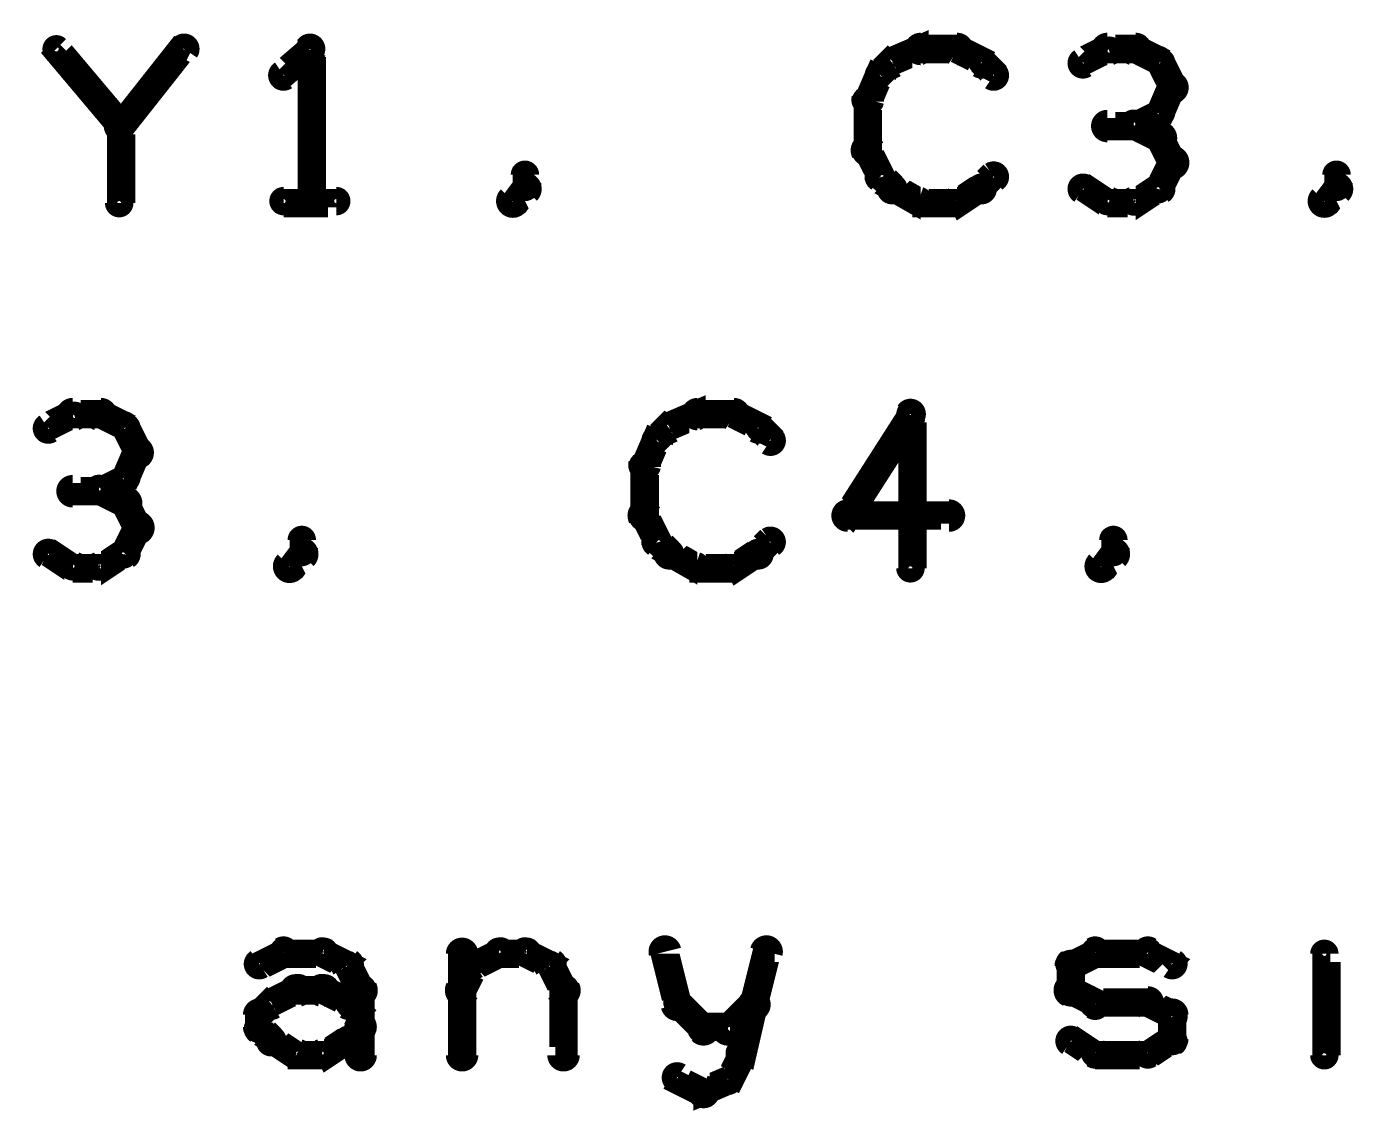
# Model space of a CAD drawing. Extents: x 7835 to 14160, y 8914 to 11568.
# Drawn here: x 11672.7 to 12001.1, y 8914.4 to 9182.5 of the extents above; entities that cross this region are included whole.
import ezdxf

# ---------------------------------------------------------------- set-up
doc = ezdxf.new("R2010")
doc.units = 0
doc.layers.add('DOCUMENTATION1', color=3, linetype='CONTINUOUS')

msp = doc.modelspace()

# ---------------------------------------------------------------- linework, layer by layer
at = {"layer": 'DOCUMENTATION1', "color": 94}
for points in [[(11694, 9157, 4, 4, 1), (11697, 9159, 0, 0, 0), (11696, 9158, 0, 0, 0), (11696, 9158, 7, 7, 0), (11680, 9177, 7, 7, 0), (11680, 9177, 0, 0, 0), (11680, 9177, 4, 4, 0), (11681, 9178, 4, 4, 1), (11679, 9176, 0, 0, 0)], [(11694, 9159, 4, 4, 1), (11697, 9157, 0, 0, 0), (11696, 9158, 0, 0, 0), (11696, 9158, 7, 7, 0), (11711, 9177, 7, 7, 0), (11711, 9177, 0, 0, 0), (11711, 9177, 4, 4, 0), (11713, 9176, 4, 4, 1), (11710, 9178, 0, 0, 0)], [(11744, 9176, 4, 4, 1), (11741, 9178, 0, 0, 0), (11743, 9177, 0, 0, 0), (11743, 9177, 7, 7, 0), (11736, 9171, 7, 7, 0), (11736, 9171, 0, 0, 0), (11736, 9171, 4, 4, 0), (11735, 9172, 4, 4, 1), (11737, 9169, 0, 0, 0)], [(11741, 9139, 4, 4, 1), (11744, 9139, 0, 0, 0), (11743, 9139, 0, 0, 0), (11743, 9139, 7, 7, 0), (11743, 9177, 7, 7, 0), (11743, 9177, 0, 0, 0), (11743, 9177, 4, 4, 0), (11744, 9177, 4, 4, 1), (11741, 9177, 0, 0, 0)], [(11885, 9175, 4, 4, 1), (11887, 9172, 0, 0, 0), (11886, 9174, 0, 0, 0), (11886, 9174, 7, 7, 0), (11893, 9177, 7, 7, 0), (11893, 9177, 0, 0, 0), (11893, 9177, 4, 4, 0), (11893, 9175, 4, 4, 1), (11892, 9178, 0, 0, 0)], [(11893, 9179, 4, 4, 1), (11893, 9175, 0, 0, 0), (11893, 9177, 0, 0, 0), (11893, 9177, 7, 7, 0), (11902, 9177, 7, 7, 0), (11902, 9177, 0, 0, 0), (11902, 9177, 4, 4, 0), (11902, 9175, 4, 4, 1), (11902, 9179, 0, 0, 0)], [(11903, 9178, 4, 4, 1), (11901, 9175, 0, 0, 0), (11902, 9177, 0, 0, 0), (11902, 9177, 7, 7, 0), (11908, 9174, 7, 7, 0), (11908, 9174, 0, 0, 0), (11908, 9174, 4, 4, 0), (11907, 9172, 4, 4, 1), (11909, 9175, 0, 0, 0)], [(11940, 9175, 4, 4, 1), (11939, 9178, 0, 0, 0), (11939, 9177, 0, 0, 0), (11939, 9177, 7, 7, 0), (11933, 9174, 7, 7, 0), (11933, 9174, 0, 0, 0), (11933, 9174, 4, 4, 0), (11932, 9175, 4, 4, 1), (11934, 9172, 0, 0, 0)], [(11946, 9175, 4, 4, 1), (11946, 9179, 0, 0, 0), (11946, 9177, 0, 0, 0), (11946, 9177, 7, 7, 0), (11939, 9177, 7, 7, 0), (11939, 9177, 0, 0, 0), (11939, 9177, 4, 4, 0), (11939, 9179, 4, 4, 1), (11939, 9175, 0, 0, 0)], [(11951, 9172, 4, 4, 1), (11953, 9175, 0, 0, 0), (11952, 9174, 0, 0, 0), (11952, 9174, 7, 7, 0), (11946, 9177, 7, 7, 0), (11946, 9177, 0, 0, 0), (11946, 9177, 4, 4, 0), (11946, 9178, 4, 4, 1), (11945, 9175, 0, 0, 0)], [(11882, 9172, 4, 4, 1), (11884, 9169, 0, 0, 0), (11883, 9171, 0, 0, 0), (11883, 9171, 7, 7, 0), (11886, 9174, 7, 7, 0), (11886, 9174, 0, 0, 0), (11886, 9174, 4, 4, 0), (11887, 9173, 4, 4, 1), (11885, 9175, 0, 0, 0)], [(11909, 9175, 4, 4, 1), (11907, 9173, 0, 0, 0), (11908, 9174, 0, 0, 0), (11908, 9174, 7, 7, 0), (11911, 9171, 7, 7, 0), (11911, 9171, 0, 0, 0), (11911, 9171, 4, 4, 0), (11910, 9169, 4, 4, 1), (11912, 9172, 0, 0, 0)], [(11953, 9167, 4, 4, 1), (11957, 9168, 0, 0, 0), (11955, 9168, 0, 0, 0), (11955, 9168, 7, 7, 0), (11952, 9174, 7, 7, 0), (11952, 9174, 0, 0, 0), (11952, 9174, 4, 4, 0), (11953, 9175, 4, 4, 1), (11950, 9173, 0, 0, 0)], [(11878, 9165, 4, 4, 1), (11882, 9164, 0, 0, 0), (11880, 9164, 0, 0, 0), (11880, 9164, 7, 7, 0), (11883, 9171, 7, 7, 0), (11883, 9171, 0, 0, 0), (11883, 9171, 4, 4, 0), (11885, 9170, 4, 4, 1), (11882, 9171, 0, 0, 0)], [(11950, 9162, 4, 4, 1), (11953, 9160, 0, 0, 0), (11952, 9161, 0, 0, 0), (11952, 9161, 7, 7, 0), (11955, 9168, 7, 7, 0), (11955, 9168, 0, 0, 0), (11955, 9168, 4, 4, 0), (11957, 9167, 4, 4, 1), (11953, 9168, 0, 0, 0)], [(11878, 9152, 4, 4, 1), (11882, 9152, 0, 0, 0), (11880, 9152, 0, 0, 0), (11880, 9152, 7, 7, 0), (11880, 9164, 7, 7, 0), (11880, 9164, 0, 0, 0), (11880, 9164, 4, 4, 0), (11882, 9164, 4, 4, 1), (11878, 9164, 0, 0, 0)], [(11945, 9160, 4, 4, 1), (11946, 9157, 0, 0, 0), (11946, 9158, 0, 0, 0), (11946, 9158, 7, 7, 0), (11952, 9161, 7, 7, 0), (11952, 9161, 0, 0, 0), (11952, 9161, 4, 4, 0), (11953, 9160, 4, 4, 1), (11951, 9163, 0, 0, 0)], [(11946, 9156, 4, 4, 1), (11946, 9160, 0, 0, 0), (11946, 9158, 0, 0, 0), (11946, 9158, 7, 7, 0), (11939, 9158, 7, 7, 0), (11939, 9158, 0, 0, 0), (11939, 9158, 4, 4, 0), (11939, 9160, 4, 4, 1), (11939, 9156, 0, 0, 0)], [(11951, 9153, 4, 4, 1), (11953, 9157, 0, 0, 0), (11952, 9155, 0, 0, 0), (11952, 9155, 7, 7, 0), (11946, 9158, 7, 7, 0), (11946, 9158, 0, 0, 0), (11946, 9158, 4, 4, 0), (11946, 9160, 4, 4, 1), (11945, 9157, 0, 0, 0)], [(11694, 9139, 4, 4, 1), (11697, 9139, 0, 0, 0), (11696, 9139, 0, 0, 0), (11696, 9139, 7, 7, 0), (11696, 9158, 7, 7, 0), (11696, 9158, 0, 0, 0), (11696, 9158, 4, 4, 0), (11697, 9158, 4, 4, 1), (11694, 9158, 0, 0, 0)], [(11953, 9148, 4, 4, 1), (11957, 9150, 0, 0, 0), (11955, 9149, 0, 0, 0), (11955, 9149, 7, 7, 0), (11952, 9155, 7, 7, 0), (11952, 9155, 0, 0, 0), (11952, 9155, 4, 4, 0), (11953, 9156, 4, 4, 1), (11950, 9154, 0, 0, 0)], [(11882, 9145, 4, 4, 1), (11885, 9146, 0, 0, 0), (11883, 9146, 0, 0, 0), (11883, 9146, 7, 7, 0), (11880, 9152, 7, 7, 0), (11880, 9152, 0, 0, 0), (11880, 9152, 4, 4, 0), (11882, 9153, 4, 4, 1), (11878, 9151, 0, 0, 0)], [(11950, 9143, 4, 4, 1), (11953, 9142, 0, 0, 0), (11952, 9143, 0, 0, 0), (11952, 9143, 7, 7, 0), (11955, 9149, 7, 7, 0), (11955, 9149, 0, 0, 0), (11955, 9149, 4, 4, 0), (11957, 9148, 4, 4, 1), (11953, 9150, 0, 0, 0)], [(11794, 9143, 4, 4, 1), (11797, 9143, 0, 0, 0), (11796, 9143, 0, 0, 0), (11796, 9143, 7, 7, 0), (11796, 9146, 7, 7, 0), (11796, 9146, 0, 0, 0), (11796, 9146, 4, 4, 0), (11797, 9146, 4, 4, 1), (11794, 9146, 0, 0, 0)], [(11885, 9141, 4, 4, 1), (11887, 9144, 0, 0, 0), (11886, 9143, 0, 0, 0), (11886, 9143, 7, 7, 0), (11883, 9146, 7, 7, 0), (11883, 9146, 0, 0, 0), (11883, 9146, 4, 4, 0), (11884, 9147, 4, 4, 1), (11882, 9144, 0, 0, 0)], [(11912, 9144, 4, 4, 1), (11910, 9147, 0, 0, 0), (11911, 9146, 0, 0, 0), (11911, 9146, 7, 7, 0), (11908, 9143, 7, 7, 0), (11908, 9143, 0, 0, 0), (11908, 9143, 4, 4, 0), (11907, 9144, 4, 4, 1), (11909, 9141, 0, 0, 0)], [(11994, 9143, 4, 4, 1), (11997, 9143, 0, 0, 0), (11996, 9143, 0, 0, 0), (11996, 9143, 7, 7, 0), (11996, 9146, 7, 7, 0), (11996, 9146, 0, 0, 0), (11996, 9146, 4, 4, 0), (11997, 9146, 4, 4, 1), (11994, 9146, 0, 0, 0)], [(11791, 9141, 4, 4, 1), (11794, 9138, 0, 0, 0), (11793, 9139, 0, 0, 0), (11793, 9139, 7, 7, 0), (11796, 9143, 7, 7, 0), (11796, 9143, 0, 0, 0), (11796, 9143, 4, 4, 0), (11797, 9141, 4, 4, 1), (11794, 9144, 0, 0, 0)], [(11892, 9138, 4, 4, 1), (11893, 9141, 0, 0, 0), (11893, 9139, 0, 0, 0), (11893, 9139, 7, 7, 0), (11886, 9143, 7, 7, 0), (11886, 9143, 0, 0, 0), (11886, 9143, 4, 4, 0), (11887, 9144, 4, 4, 1), (11885, 9141, 0, 0, 0)], [(11909, 9141, 4, 4, 1), (11907, 9144, 0, 0, 0), (11908, 9143, 0, 0, 0), (11908, 9143, 7, 7, 0), (11902, 9139, 7, 7, 0), (11902, 9139, 0, 0, 0), (11902, 9139, 4, 4, 0), (11901, 9141, 4, 4, 1), (11903, 9138, 0, 0, 0)], [(11934, 9144, 4, 4, 1), (11932, 9141, 0, 0, 0), (11933, 9143, 0, 0, 0), (11933, 9143, 7, 7, 0), (11939, 9139, 7, 7, 0), (11939, 9139, 0, 0, 0), (11939, 9139, 4, 4, 0), (11939, 9138, 4, 4, 1), (11940, 9141, 0, 0, 0)], [(11945, 9141, 4, 4, 1), (11946, 9138, 0, 0, 0), (11946, 9139, 0, 0, 0), (11946, 9139, 7, 7, 0), (11952, 9143, 7, 7, 0), (11952, 9143, 0, 0, 0), (11952, 9143, 4, 4, 0), (11953, 9141, 4, 4, 1), (11951, 9144, 0, 0, 0)], [(11991, 9141, 4, 4, 1), (11994, 9138, 0, 0, 0), (11993, 9139, 0, 0, 0), (11993, 9139, 7, 7, 0), (11996, 9143, 7, 7, 0), (11996, 9143, 0, 0, 0), (11996, 9143, 4, 4, 0), (11997, 9141, 4, 4, 1), (11994, 9144, 0, 0, 0)], [(11736, 9141, 4, 4, 1), (11736, 9138, 0, 0, 0), (11736, 9139, 0, 0, 0), (11736, 9139, 7, 7, 0), (11749, 9139, 7, 7, 0), (11749, 9139, 0, 0, 0), (11749, 9139, 4, 4, 0), (11749, 9138, 4, 4, 1), (11749, 9141, 0, 0, 0)], [(11902, 9138, 4, 4, 1), (11902, 9141, 0, 0, 0), (11902, 9139, 0, 0, 0), (11902, 9139, 7, 7, 0), (11893, 9139, 7, 7, 0), (11893, 9139, 0, 0, 0), (11893, 9139, 4, 4, 0), (11893, 9141, 4, 4, 1), (11893, 9138, 0, 0, 0)], [(11939, 9141, 4, 4, 1), (11939, 9138, 0, 0, 0), (11939, 9139, 0, 0, 0), (11939, 9139, 7, 7, 0), (11946, 9139, 7, 7, 0), (11946, 9139, 0, 0, 0), (11946, 9139, 4, 4, 0), (11946, 9138, 4, 4, 1), (11946, 9141, 0, 0, 0)], [(11685, 9085, 4, 4, 1), (11684, 9088, 0, 0, 0), (11684, 9087, 0, 0, 0), (11684, 9087, 7, 7, 0), (11678, 9084, 7, 7, 0), (11678, 9084, 0, 0, 0), (11678, 9084, 4, 4, 0), (11677, 9085, 4, 4, 1), (11679, 9082, 0, 0, 0)], [(11691, 9085, 4, 4, 1), (11691, 9089, 0, 0, 0), (11691, 9087, 0, 0, 0), (11691, 9087, 7, 7, 0), (11684, 9087, 7, 7, 0), (11684, 9087, 0, 0, 0), (11684, 9087, 4, 4, 0), (11684, 9089, 4, 4, 1), (11684, 9085, 0, 0, 0)], [(11696, 9082, 4, 4, 1), (11698, 9085, 0, 0, 0), (11697, 9084, 0, 0, 0), (11697, 9084, 7, 7, 0), (11691, 9087, 7, 7, 0), (11691, 9087, 0, 0, 0), (11691, 9087, 4, 4, 0), (11691, 9088, 4, 4, 1), (11690, 9085, 0, 0, 0)], [(11830, 9085, 4, 4, 1), (11832, 9082, 0, 0, 0), (11831, 9084, 0, 0, 0), (11831, 9084, 7, 7, 0), (11838, 9087, 7, 7, 0), (11838, 9087, 0, 0, 0), (11838, 9087, 4, 4, 0), (11838, 9085, 4, 4, 1), (11837, 9088, 0, 0, 0)], [(11838, 9089, 4, 4, 1), (11838, 9085, 0, 0, 0), (11838, 9087, 0, 0, 0), (11838, 9087, 7, 7, 0), (11847, 9087, 7, 7, 0), (11847, 9087, 0, 0, 0), (11847, 9087, 4, 4, 0), (11847, 9085, 4, 4, 1), (11847, 9089, 0, 0, 0)], [(11848, 9088, 4, 4, 1), (11846, 9085, 0, 0, 0), (11847, 9087, 0, 0, 0), (11847, 9087, 7, 7, 0), (11853, 9084, 7, 7, 0), (11853, 9084, 0, 0, 0), (11853, 9084, 4, 4, 0), (11852, 9082, 4, 4, 1), (11854, 9085, 0, 0, 0)], [(11892, 9086, 4, 4, 1), (11889, 9088, 0, 0, 0), (11891, 9087, 0, 0, 0), (11891, 9087, 7, 7, 0), (11875, 9062, 7, 7, 0), (11875, 9062, 0, 0, 0), (11875, 9062, 4, 4, 0), (11874, 9063, 4, 4, 1), (11876, 9061, 0, 0, 0)], [(11889, 9049, 4, 4, 1), (11892, 9049, 0, 0, 0), (11891, 9049, 0, 0, 0), (11891, 9049, 7, 7, 0), (11891, 9087, 7, 7, 0), (11891, 9087, 0, 0, 0), (11891, 9087, 4, 4, 0), (11892, 9087, 4, 4, 1), (11889, 9087, 0, 0, 0)], [(11698, 9077, 4, 4, 1), (11702, 9078, 0, 0, 0), (11700, 9078, 0, 0, 0), (11700, 9078, 7, 7, 0), (11697, 9084, 7, 7, 0), (11697, 9084, 0, 0, 0), (11697, 9084, 4, 4, 0), (11698, 9085, 4, 4, 1), (11695, 9083, 0, 0, 0)], [(11827, 9082, 4, 4, 1), (11829, 9079, 0, 0, 0), (11828, 9081, 0, 0, 0), (11828, 9081, 7, 7, 0), (11831, 9084, 7, 7, 0), (11831, 9084, 0, 0, 0), (11831, 9084, 4, 4, 0), (11832, 9083, 4, 4, 1), (11830, 9085, 0, 0, 0)], [(11854, 9085, 4, 4, 1), (11852, 9083, 0, 0, 0), (11853, 9084, 0, 0, 0), (11853, 9084, 7, 7, 0), (11856, 9081, 7, 7, 0), (11856, 9081, 0, 0, 0), (11856, 9081, 4, 4, 0), (11855, 9079, 4, 4, 1), (11857, 9082, 0, 0, 0)], [(11823, 9075, 4, 4, 1), (11827, 9074, 0, 0, 0), (11825, 9074, 0, 0, 0), (11825, 9074, 7, 7, 0), (11828, 9081, 7, 7, 0), (11828, 9081, 0, 0, 0), (11828, 9081, 4, 4, 0), (11830, 9080, 4, 4, 1), (11827, 9081, 0, 0, 0)], [(11695, 9072, 4, 4, 1), (11698, 9070, 0, 0, 0), (11697, 9071, 0, 0, 0), (11697, 9071, 7, 7, 0), (11700, 9078, 7, 7, 0), (11700, 9078, 0, 0, 0), (11700, 9078, 4, 4, 0), (11702, 9077, 4, 4, 1), (11698, 9078, 0, 0, 0)], [(11823, 9062, 4, 4, 1), (11827, 9062, 0, 0, 0), (11825, 9062, 0, 0, 0), (11825, 9062, 7, 7, 0), (11825, 9074, 7, 7, 0), (11825, 9074, 0, 0, 0), (11825, 9074, 4, 4, 0), (11827, 9074, 4, 4, 1), (11823, 9074, 0, 0, 0)], [(11690, 9070, 4, 4, 1), (11691, 9067, 0, 0, 0), (11691, 9068, 0, 0, 0), (11691, 9068, 7, 7, 0), (11697, 9071, 7, 7, 0), (11697, 9071, 0, 0, 0), (11697, 9071, 4, 4, 0), (11698, 9070, 4, 4, 1), (11696, 9073, 0, 0, 0)], [(11691, 9066, 4, 4, 1), (11691, 9070, 0, 0, 0), (11691, 9068, 0, 0, 0), (11691, 9068, 7, 7, 0), (11684, 9068, 7, 7, 0), (11684, 9068, 0, 0, 0), (11684, 9068, 4, 4, 0), (11684, 9070, 4, 4, 1), (11684, 9066, 0, 0, 0)], [(11696, 9063, 4, 4, 1), (11698, 9067, 0, 0, 0), (11697, 9065, 0, 0, 0), (11697, 9065, 7, 7, 0), (11691, 9068, 7, 7, 0), (11691, 9068, 0, 0, 0), (11691, 9068, 4, 4, 0), (11691, 9070, 4, 4, 1), (11690, 9067, 0, 0, 0)], [(11698, 9058, 4, 4, 1), (11702, 9060, 0, 0, 0), (11700, 9059, 0, 0, 0), (11700, 9059, 7, 7, 0), (11697, 9065, 7, 7, 0), (11697, 9065, 0, 0, 0), (11697, 9065, 4, 4, 0), (11698, 9066, 4, 4, 1), (11695, 9064, 0, 0, 0)], [(11695, 9053, 4, 4, 1), (11698, 9052, 0, 0, 0), (11697, 9053, 0, 0, 0), (11697, 9053, 7, 7, 0), (11700, 9059, 7, 7, 0), (11700, 9059, 0, 0, 0), (11700, 9059, 4, 4, 0), (11702, 9058, 4, 4, 1), (11698, 9060, 0, 0, 0)], [(11827, 9055, 4, 4, 1), (11830, 9056, 0, 0, 0), (11828, 9056, 0, 0, 0), (11828, 9056, 7, 7, 0), (11825, 9062, 7, 7, 0), (11825, 9062, 0, 0, 0), (11825, 9062, 4, 4, 0), (11827, 9063, 4, 4, 1), (11823, 9061, 0, 0, 0)], [(11875, 9064, 4, 4, 1), (11875, 9060, 0, 0, 0), (11875, 9062, 0, 0, 0), (11875, 9062, 7, 7, 0), (11900, 9062, 7, 7, 0), (11900, 9062, 0, 0, 0), (11900, 9062, 4, 4, 0), (11900, 9060, 4, 4, 1), (11900, 9064, 0, 0, 0)], [(11736, 9051, 4, 4, 1), (11739, 9048, 0, 0, 0), (11738, 9049, 0, 0, 0), (11738, 9049, 7, 7, 0), (11741, 9053, 7, 7, 0), (11741, 9053, 0, 0, 0), (11741, 9053, 4, 4, 0), (11742, 9051, 4, 4, 1), (11739, 9054, 0, 0, 0)], [(11739, 9053, 4, 4, 1), (11742, 9053, 0, 0, 0), (11741, 9053, 0, 0, 0), (11741, 9053, 7, 7, 0), (11741, 9056, 7, 7, 0), (11741, 9056, 0, 0, 0), (11741, 9056, 4, 4, 0), (11742, 9056, 4, 4, 1), (11739, 9056, 0, 0, 0)], [(11830, 9051, 4, 4, 1), (11832, 9054, 0, 0, 0), (11831, 9053, 0, 0, 0), (11831, 9053, 7, 7, 0), (11828, 9056, 7, 7, 0), (11828, 9056, 0, 0, 0), (11828, 9056, 4, 4, 0), (11829, 9057, 4, 4, 1), (11827, 9054, 0, 0, 0)], [(11857, 9054, 4, 4, 1), (11855, 9057, 0, 0, 0), (11856, 9056, 0, 0, 0), (11856, 9056, 7, 7, 0), (11853, 9053, 7, 7, 0), (11853, 9053, 0, 0, 0), (11853, 9053, 4, 4, 0), (11852, 9054, 4, 4, 1), (11854, 9051, 0, 0, 0)], [(11936, 9051, 4, 4, 1), (11939, 9048, 0, 0, 0), (11938, 9049, 0, 0, 0), (11938, 9049, 7, 7, 0), (11941, 9053, 7, 7, 0), (11941, 9053, 0, 0, 0), (11941, 9053, 4, 4, 0), (11942, 9051, 4, 4, 1), (11939, 9054, 0, 0, 0)], [(11939, 9053, 4, 4, 1), (11942, 9053, 0, 0, 0), (11941, 9053, 0, 0, 0), (11941, 9053, 7, 7, 0), (11941, 9056, 7, 7, 0), (11941, 9056, 0, 0, 0), (11941, 9056, 4, 4, 0), (11942, 9056, 4, 4, 1), (11939, 9056, 0, 0, 0)], [(11679, 9054, 4, 4, 1), (11677, 9051, 0, 0, 0), (11678, 9053, 0, 0, 0), (11678, 9053, 7, 7, 0), (11684, 9049, 7, 7, 0), (11684, 9049, 0, 0, 0), (11684, 9049, 4, 4, 0), (11684, 9048, 4, 4, 1), (11685, 9051, 0, 0, 0)], [(11690, 9051, 4, 4, 1), (11691, 9048, 0, 0, 0), (11691, 9049, 0, 0, 0), (11691, 9049, 7, 7, 0), (11697, 9053, 7, 7, 0), (11697, 9053, 0, 0, 0), (11697, 9053, 4, 4, 0), (11698, 9051, 4, 4, 1), (11696, 9054, 0, 0, 0)], [(11837, 9048, 4, 4, 1), (11838, 9051, 0, 0, 0), (11838, 9049, 0, 0, 0), (11838, 9049, 7, 7, 0), (11831, 9053, 7, 7, 0), (11831, 9053, 0, 0, 0), (11831, 9053, 4, 4, 0), (11832, 9054, 4, 4, 1), (11830, 9051, 0, 0, 0)], [(11854, 9051, 4, 4, 1), (11852, 9054, 0, 0, 0), (11853, 9053, 0, 0, 0), (11853, 9053, 7, 7, 0), (11847, 9049, 7, 7, 0), (11847, 9049, 0, 0, 0), (11847, 9049, 4, 4, 0), (11846, 9051, 4, 4, 1), (11848, 9048, 0, 0, 0)], [(11684, 9051, 4, 4, 1), (11684, 9048, 0, 0, 0), (11684, 9049, 0, 0, 0), (11684, 9049, 7, 7, 0), (11691, 9049, 7, 7, 0), (11691, 9049, 0, 0, 0), (11691, 9049, 4, 4, 0), (11691, 9048, 4, 4, 1), (11691, 9051, 0, 0, 0)], [(11847, 9048, 4, 4, 1), (11847, 9051, 0, 0, 0), (11847, 9049, 0, 0, 0), (11847, 9049, 7, 7, 0), (11838, 9049, 7, 7, 0), (11838, 9049, 0, 0, 0), (11838, 9049, 4, 4, 0), (11838, 9051, 4, 4, 1), (11838, 9048, 0, 0, 0)], [(11993, 8964, 4, 4, 1), (11993, 8964, 0, 0, 0), (11993, 8964, 0, 0, 0), (11993, 8964, 7, 7, 0), (11993, 8964, 7, 7, 0), (11993, 8964, 0, 0, 0), (11993, 8964, 4, 4, 0), (11993, 8964, 4, 4, 1), (11993, 8964, 0, 0, 0)], [(11729, 8953, 4, 4, 1), (11731, 8950, 0, 0, 0), (11730, 8951, 0, 0, 0), (11730, 8951, 7, 7, 0), (11736, 8954, 7, 7, 0), (11736, 8954, 0, 0, 0), (11736, 8954, 4, 4, 0), (11737, 8953, 4, 4, 1), (11735, 8956, 0, 0, 0)], [(11736, 8956, 4, 4, 1), (11736, 8953, 0, 0, 0), (11736, 8954, 0, 0, 0), (11736, 8954, 7, 7, 0), (11746, 8954, 7, 7, 0), (11746, 8954, 0, 0, 0), (11746, 8954, 4, 4, 0), (11746, 8953, 4, 4, 1), (11746, 8956, 0, 0, 0)], [(11746, 8956, 4, 4, 1), (11745, 8953, 0, 0, 0), (11746, 8954, 0, 0, 0), (11746, 8954, 7, 7, 0), (11752, 8951, 7, 7, 0), (11752, 8951, 0, 0, 0), (11752, 8951, 4, 4, 0), (11751, 8950, 4, 4, 1), (11753, 8953, 0, 0, 0)], [(11778, 8929, 4, 4, 1), (11782, 8929, 0, 0, 0), (11780, 8929, 0, 0, 0), (11780, 8929, 7, 7, 0), (11780, 8954, 7, 7, 0), (11780, 8954, 0, 0, 0), (11780, 8954, 4, 4, 0), (11782, 8954, 4, 4, 1), (11778, 8954, 0, 0, 0)], [(11782, 8953, 4, 4, 1), (11784, 8950, 0, 0, 0), (11783, 8951, 0, 0, 0), (11783, 8951, 7, 7, 0), (11789, 8954, 7, 7, 0), (11789, 8954, 0, 0, 0), (11789, 8954, 4, 4, 0), (11790, 8953, 4, 4, 1), (11789, 8956, 0, 0, 0)], [(11789, 8956, 4, 4, 1), (11789, 8953, 0, 0, 0), (11789, 8954, 0, 0, 0), (11789, 8954, 7, 7, 0), (11796, 8954, 7, 7, 0), (11796, 8954, 0, 0, 0), (11796, 8954, 4, 4, 0), (11796, 8953, 4, 4, 1), (11796, 8956, 0, 0, 0)], [(11796, 8956, 4, 4, 1), (11795, 8953, 0, 0, 0), (11796, 8954, 0, 0, 0), (11796, 8954, 7, 7, 0), (11802, 8951, 7, 7, 0), (11802, 8951, 0, 0, 0), (11802, 8951, 4, 4, 0), (11801, 8950, 4, 4, 1), (11803, 8953, 0, 0, 0)], [(11832, 8955, 4, 4, 1), (11828, 8954, 0, 0, 0), (11830, 8954, 0, 0, 0), (11830, 8954, 7, 7, 0), (11833, 8942, 7, 7, 0), (11833, 8942, 0, 0, 0), (11833, 8942, 4, 4, 0), (11831, 8941, 4, 4, 1), (11835, 8942, 0, 0, 0)], [(11850, 8942, 4, 4, 1), (11854, 8941, 0, 0, 0), (11852, 8942, 0, 0, 0), (11852, 8942, 7, 7, 0), (11855, 8954, 7, 7, 0), (11855, 8954, 0, 0, 0), (11855, 8954, 4, 4, 0), (11857, 8954, 4, 4, 1), (11853, 8955, 0, 0, 0)], [(11929, 8953, 4, 4, 1), (11931, 8950, 0, 0, 0), (11930, 8951, 0, 0, 0), (11930, 8951, 7, 7, 0), (11936, 8954, 7, 7, 0), (11936, 8954, 0, 0, 0), (11936, 8954, 4, 4, 0), (11937, 8953, 4, 4, 1), (11935, 8956, 0, 0, 0)], [(11936, 8956, 4, 4, 1), (11936, 8953, 0, 0, 0), (11936, 8954, 0, 0, 0), (11936, 8954, 7, 7, 0), (11949, 8954, 7, 7, 0), (11949, 8954, 0, 0, 0), (11949, 8954, 4, 4, 0), (11949, 8953, 4, 4, 1), (11949, 8956, 0, 0, 0)], [(11950, 8956, 4, 4, 1), (11948, 8953, 0, 0, 0), (11949, 8954, 0, 0, 0), (11949, 8954, 7, 7, 0), (11955, 8951, 7, 7, 0), (11955, 8951, 0, 0, 0), (11955, 8951, 4, 4, 0), (11954, 8950, 4, 4, 1), (11956, 8953, 0, 0, 0)], [(11753, 8952, 4, 4, 1), (11750, 8950, 0, 0, 0), (11752, 8951, 0, 0, 0), (11752, 8951, 7, 7, 0), (11755, 8945, 7, 7, 0), (11755, 8945, 0, 0, 0), (11755, 8945, 4, 4, 0), (11753, 8944, 4, 4, 1), (11757, 8946, 0, 0, 0)], [(11778, 8946, 4, 4, 1), (11782, 8944, 0, 0, 0), (11780, 8945, 0, 0, 0), (11780, 8945, 7, 7, 0), (11783, 8951, 7, 7, 0), (11783, 8951, 0, 0, 0), (11783, 8951, 4, 4, 0), (11785, 8950, 4, 4, 1), (11782, 8952, 0, 0, 0)], [(11803, 8952, 4, 4, 1), (11800, 8950, 0, 0, 0), (11802, 8951, 0, 0, 0), (11802, 8951, 7, 7, 0), (11805, 8945, 7, 7, 0), (11805, 8945, 0, 0, 0), (11805, 8945, 4, 4, 0), (11803, 8944, 4, 4, 1), (11807, 8946, 0, 0, 0)], [(11928, 8945, 4, 4, 1), (11932, 8945, 0, 0, 0), (11930, 8945, 0, 0, 0), (11930, 8945, 7, 7, 0), (11930, 8951, 7, 7, 0), (11930, 8951, 0, 0, 0), (11930, 8951, 4, 4, 0), (11932, 8951, 4, 4, 1), (11928, 8951, 0, 0, 0)], [(11991, 8929, 4, 4, 1), (11994, 8929, 0, 0, 0), (11993, 8929, 0, 0, 0), (11993, 8929, 7, 7, 0), (11993, 8954, 7, 7, 0), (11993, 8954, 0, 0, 0), (11993, 8954, 4, 4, 0), (11994, 8954, 4, 4, 1), (11991, 8954, 0, 0, 0)], [(11732, 8943, 4, 4, 1), (11734, 8940, 0, 0, 0), (11733, 8942, 0, 0, 0), (11733, 8942, 7, 7, 0), (11739, 8945, 7, 7, 0), (11739, 8945, 0, 0, 0), (11739, 8945, 4, 4, 0), (11740, 8943, 4, 4, 1), (11739, 8947, 0, 0, 0)], [(11739, 8947, 4, 4, 1), (11739, 8943, 0, 0, 0), (11739, 8945, 0, 0, 0), (11739, 8945, 7, 7, 0), (11746, 8945, 7, 7, 0), (11746, 8945, 0, 0, 0), (11746, 8945, 4, 4, 0), (11746, 8943, 4, 4, 1), (11746, 8947, 0, 0, 0)], [(11746, 8947, 4, 4, 1), (11745, 8943, 0, 0, 0), (11746, 8945, 0, 0, 0), (11746, 8945, 7, 7, 0), (11752, 8942, 7, 7, 0), (11752, 8942, 0, 0, 0), (11752, 8942, 4, 4, 0), (11751, 8940, 4, 4, 1), (11753, 8943, 0, 0, 0)], [(11757, 8945, 4, 4, 1), (11753, 8945, 0, 0, 0), (11755, 8945, 0, 0, 0), (11755, 8945, 7, 7, 0), (11755, 8936, 7, 7, 0), (11755, 8936, 0, 0, 0), (11755, 8936, 4, 4, 0), (11753, 8936, 4, 4, 1), (11757, 8936, 0, 0, 0)], [(11807, 8945, 4, 4, 1), (11803, 8945, 0, 0, 0), (11805, 8945, 0, 0, 0), (11805, 8945, 7, 7, 0), (11805, 8929, 7, 7, 0), (11805, 8929, 0, 0, 0), (11805, 8929, 4, 4, 0), (11803, 8929, 4, 4, 1), (11807, 8929, 0, 0, 0)], [(11935, 8940, 4, 4, 1), (11937, 8943, 0, 0, 0), (11936, 8942, 0, 0, 0), (11936, 8942, 7, 7, 0), (11930, 8945, 7, 7, 0), (11930, 8945, 0, 0, 0), (11930, 8945, 4, 4, 0), (11931, 8947, 4, 4, 1), (11929, 8943, 0, 0, 0)], [(11729, 8940, 4, 4, 1), (11731, 8938, 0, 0, 0), (11730, 8939, 0, 0, 0), (11730, 8939, 7, 7, 0), (11733, 8942, 7, 7, 0), (11733, 8942, 0, 0, 0), (11733, 8942, 4, 4, 0), (11734, 8941, 4, 4, 1), (11732, 8943, 0, 0, 0)], [(11753, 8943, 4, 4, 1), (11751, 8941, 0, 0, 0), (11752, 8942, 0, 0, 0), (11752, 8942, 7, 7, 0), (11755, 8939, 7, 7, 0), (11755, 8939, 0, 0, 0), (11755, 8939, 4, 4, 0), (11754, 8938, 4, 4, 1), (11756, 8940, 0, 0, 0)], [(11834, 8943, 4, 4, 1), (11832, 8941, 0, 0, 0), (11833, 8942, 0, 0, 0), (11833, 8942, 7, 7, 0), (11839, 8936, 7, 7, 0), (11839, 8936, 0, 0, 0), (11839, 8936, 4, 4, 0), (11838, 8934, 4, 4, 1), (11841, 8937, 0, 0, 0)], [(11844, 8937, 4, 4, 1), (11847, 8934, 0, 0, 0), (11846, 8936, 0, 0, 0), (11846, 8936, 7, 7, 0), (11852, 8942, 7, 7, 0), (11852, 8942, 0, 0, 0), (11852, 8942, 4, 4, 0), (11853, 8941, 4, 4, 1), (11851, 8943, 0, 0, 0)], [(11854, 8941, 4, 4, 1), (11850, 8942, 0, 0, 0), (11852, 8942, 0, 0, 0), (11852, 8942, 7, 7, 0), (11849, 8929, 7, 7, 0), (11849, 8929, 0, 0, 0), (11849, 8929, 4, 4, 0), (11847, 8930, 4, 4, 1), (11850, 8929, 0, 0, 0)], [(11949, 8940, 4, 4, 1), (11949, 8944, 0, 0, 0), (11949, 8942, 0, 0, 0), (11949, 8942, 7, 7, 0), (11936, 8942, 7, 7, 0), (11936, 8942, 0, 0, 0), (11936, 8942, 4, 4, 0), (11936, 8944, 4, 4, 1), (11936, 8940, 0, 0, 0)], [(11954, 8937, 4, 4, 1), (11956, 8940, 0, 0, 0), (11955, 8939, 0, 0, 0), (11955, 8939, 7, 7, 0), (11949, 8942, 7, 7, 0), (11949, 8942, 0, 0, 0), (11949, 8942, 4, 4, 0), (11950, 8943, 4, 4, 1), (11948, 8940, 0, 0, 0)], [(11728, 8936, 4, 4, 1), (11732, 8936, 0, 0, 0), (11730, 8936, 0, 0, 0), (11730, 8936, 7, 7, 0), (11730, 8939, 7, 7, 0), (11730, 8939, 0, 0, 0), (11730, 8939, 4, 4, 0), (11732, 8939, 4, 4, 1), (11728, 8939, 0, 0, 0)], [(11953, 8933, 4, 4, 1), (11957, 8933, 0, 0, 0), (11955, 8933, 0, 0, 0), (11955, 8933, 7, 7, 0), (11955, 8939, 7, 7, 0), (11955, 8939, 0, 0, 0), (11955, 8939, 4, 4, 0), (11957, 8939, 4, 4, 1), (11953, 8939, 0, 0, 0)], [(11732, 8931, 4, 4, 1), (11734, 8934, 0, 0, 0), (11733, 8933, 0, 0, 0), (11733, 8933, 7, 7, 0), (11730, 8936, 7, 7, 0), (11730, 8936, 0, 0, 0), (11730, 8936, 4, 4, 0), (11731, 8937, 4, 4, 1), (11729, 8934, 0, 0, 0)], [(11756, 8934, 4, 4, 1), (11754, 8937, 0, 0, 0), (11755, 8936, 0, 0, 0), (11755, 8936, 7, 7, 0), (11752, 8933, 7, 7, 0), (11752, 8933, 0, 0, 0), (11752, 8933, 4, 4, 0), (11751, 8934, 4, 4, 1), (11753, 8931, 0, 0, 0)], [(11757, 8936, 4, 4, 1), (11753, 8936, 0, 0, 0), (11755, 8936, 0, 0, 0), (11755, 8936, 7, 7, 0), (11755, 8929, 7, 7, 0), (11755, 8929, 0, 0, 0), (11755, 8929, 4, 4, 0), (11753, 8929, 4, 4, 1), (11757, 8929, 0, 0, 0)], [(11839, 8937, 4, 4, 1), (11839, 8934, 0, 0, 0), (11839, 8936, 0, 0, 0), (11839, 8936, 7, 7, 0), (11846, 8936, 7, 7, 0), (11846, 8936, 0, 0, 0), (11846, 8936, 4, 4, 0), (11846, 8934, 4, 4, 1), (11846, 8937, 0, 0, 0)], [(11739, 8928, 4, 4, 1), (11740, 8931, 0, 0, 0), (11739, 8929, 0, 0, 0), (11739, 8929, 7, 7, 0), (11733, 8933, 7, 7, 0), (11733, 8933, 0, 0, 0), (11733, 8933, 4, 4, 0), (11734, 8934, 4, 4, 1), (11732, 8931, 0, 0, 0)], [(11753, 8931, 4, 4, 1), (11751, 8934, 0, 0, 0), (11752, 8933, 0, 0, 0), (11752, 8933, 7, 7, 0), (11746, 8929, 7, 7, 0), (11746, 8929, 0, 0, 0), (11746, 8929, 4, 4, 0), (11745, 8931, 4, 4, 1), (11746, 8928, 0, 0, 0)], [(11931, 8934, 4, 4, 1), (11929, 8931, 0, 0, 0), (11930, 8933, 0, 0, 0), (11930, 8933, 7, 7, 0), (11936, 8929, 7, 7, 0), (11936, 8929, 0, 0, 0), (11936, 8929, 4, 4, 0), (11935, 8928, 4, 4, 1), (11937, 8931, 0, 0, 0)], [(11948, 8931, 4, 4, 1), (11950, 8928, 0, 0, 0), (11949, 8929, 0, 0, 0), (11949, 8929, 7, 7, 0), (11955, 8933, 7, 7, 0), (11955, 8933, 0, 0, 0), (11955, 8933, 4, 4, 0), (11956, 8931, 4, 4, 1), (11954, 8934, 0, 0, 0)], [(11746, 8928, 4, 4, 1), (11746, 8931, 0, 0, 0), (11746, 8929, 0, 0, 0), (11746, 8929, 7, 7, 0), (11739, 8929, 7, 7, 0), (11739, 8929, 0, 0, 0), (11739, 8929, 4, 4, 0), (11739, 8931, 4, 4, 1), (11739, 8928, 0, 0, 0)], [(11850, 8929, 4, 4, 1), (11847, 8930, 0, 0, 0), (11849, 8929, 0, 0, 0), (11849, 8929, 7, 7, 0), (11846, 8923, 7, 7, 0), (11846, 8923, 0, 0, 0), (11846, 8923, 4, 4, 0), (11844, 8924, 4, 4, 1), (11847, 8922, 0, 0, 0)], [(11936, 8931, 4, 4, 1), (11936, 8928, 0, 0, 0), (11936, 8929, 0, 0, 0), (11936, 8929, 7, 7, 0), (11949, 8929, 7, 7, 0), (11949, 8929, 0, 0, 0), (11949, 8929, 4, 4, 0), (11949, 8928, 4, 4, 1), (11949, 8931, 0, 0, 0)], [(11839, 8918, 4, 4, 1), (11840, 8922, 0, 0, 0), (11839, 8920, 0, 0, 0), (11839, 8920, 7, 7, 0), (11833, 8923, 7, 7, 0), (11833, 8923, 0, 0, 0), (11833, 8923, 4, 4, 0), (11834, 8925, 4, 4, 1), (11832, 8922, 0, 0, 0)], [(11846, 8922, 4, 4, 1), (11845, 8925, 0, 0, 0), (11846, 8923, 0, 0, 0), (11846, 8923, 7, 7, 0), (11839, 8920, 7, 7, 0), (11839, 8920, 0, 0, 0), (11839, 8920, 4, 4, 0), (11839, 8922, 4, 4, 1), (11840, 8918, 0, 0, 0)]]:
    msp.add_lwpolyline(points, format="xyseb", dxfattribs=at)

doc.saveas('drawing.dxf')
